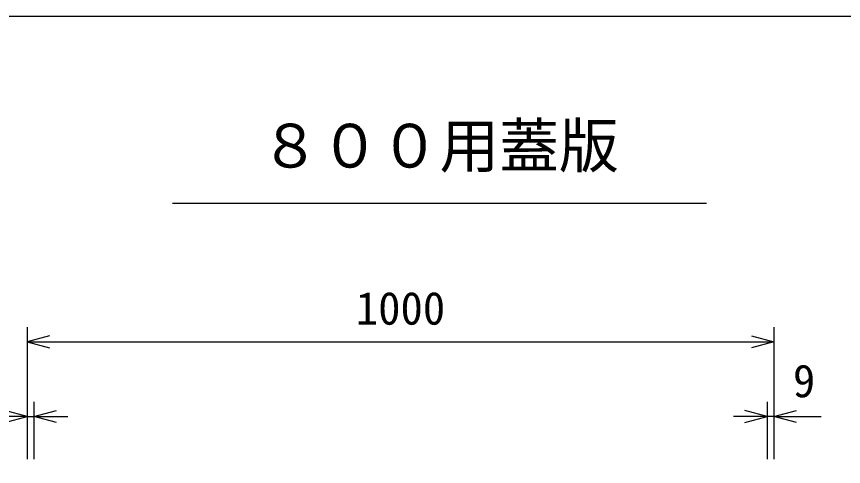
# Model space of a CAD drawing. Units: millimetres, scale not verified. Extents: x -16800 to 16800, y -5940 to 5940.
# Drawn here: x -5711 to -4604, y 3553 to 4156 of the extents above; entities that cross this region are included whole.
import ezdxf
from ezdxf.enums import TextEntityAlignment as Align

# ---------------------------------------------------------------- set-up
doc = ezdxf.new("R2010")
doc.units = ezdxf.units.MM
doc.header["$LTSCALE"] = 20
doc.layers.add('0-0_DIM', color=7, linetype='Continuous', lineweight=25)
doc.layers.add('0-6_TXT', color=7, linetype='Continuous', lineweight=25)
doc.styles.add('ＭＳ ゴシック', font='')
doc.styles.get('ＭＳ ゴシック').set_extended_font_data('MS Gothic')

msp = doc.modelspace()

# ---------------------------------------------------------------- linework, layer by layer
at = {"layer": '0-0_DIM'}
for p, q in [((-5696.79, 3740.05), (-5696.79, 3562.93)), ((-4696.79, 3740.05), (-4696.79, 3562.93)), ((-5696.79, 3720.05), (-4696.79, 3720.05)), ((-5687.79, 3640.05), (-5687.79, 3562.93)), ((-4705.79, 3640.05), (-4705.79, 3562.93)), ((-5696.79, 3620.05), (-5759.77, 3620.05)), ((-4696.79, 3620.05), (-4633.81, 3620.05))]:
    msp.add_line(p, q, dxfattribs=at)
for points in [[(-5666.79, 3728.09), (-5696.79, 3720.05), (-5666.79, 3712.02)], [(-4726.79, 3728.09), (-4696.79, 3720.05), (-4726.79, 3712.02)], [(-5726.79, 3612.02), (-5696.79, 3620.05), (-5726.79, 3628.09)], [(-5657.79, 3612.02), (-5687.79, 3620.05), (-5657.79, 3628.09)], [(-4735.79, 3612.02), (-4705.79, 3620.05), (-4735.79, 3628.09)], [(-4666.79, 3612.02), (-4696.79, 3620.05), (-4666.79, 3628.09)], [(-5696.79, 3620.05), (-5687.79, 3620.05), (-5642.35, 3620.05)], [(-4696.79, 3620.05), (-4705.79, 3620.05), (-4751.23, 3620.05)]]:
    msp.add_lwpolyline(points, dxfattribs=at)
at = {"layer": '0-6_TXT'}
msp.add_line((-5502.19, 3906.11), (-4787.24, 3906.11), dxfattribs=at)
msp.add_lwpolyline([(-6394.71, 1956.11), (-3894.71, 1956.11), (-3894.71, 4156.11), (-6394.71, 4156.11)], close=True, dxfattribs=at)

# ---------------------------------------------------------------- texts
at = {"layer": '0-0_DIM', "style": 'ＭＳ ゴシック'}
for s, p in [('1000', (-5256.79, 3730.05)), ('9', (-4671.45, 3632.75))]:
    msp.add_text(s, height=43.99, dxfattribs=at).set_placement(p, align=Align.BOTTOM_LEFT)
at = {"layer": '0-6_TXT', "style": 'ＭＳ ゴシック'}
msp.add_text('８００用蓋版', height=58.65, dxfattribs=at).set_placement((-5384.71, 3936.11), align=Align.BOTTOM_LEFT)

doc.saveas('drawing.dxf')
